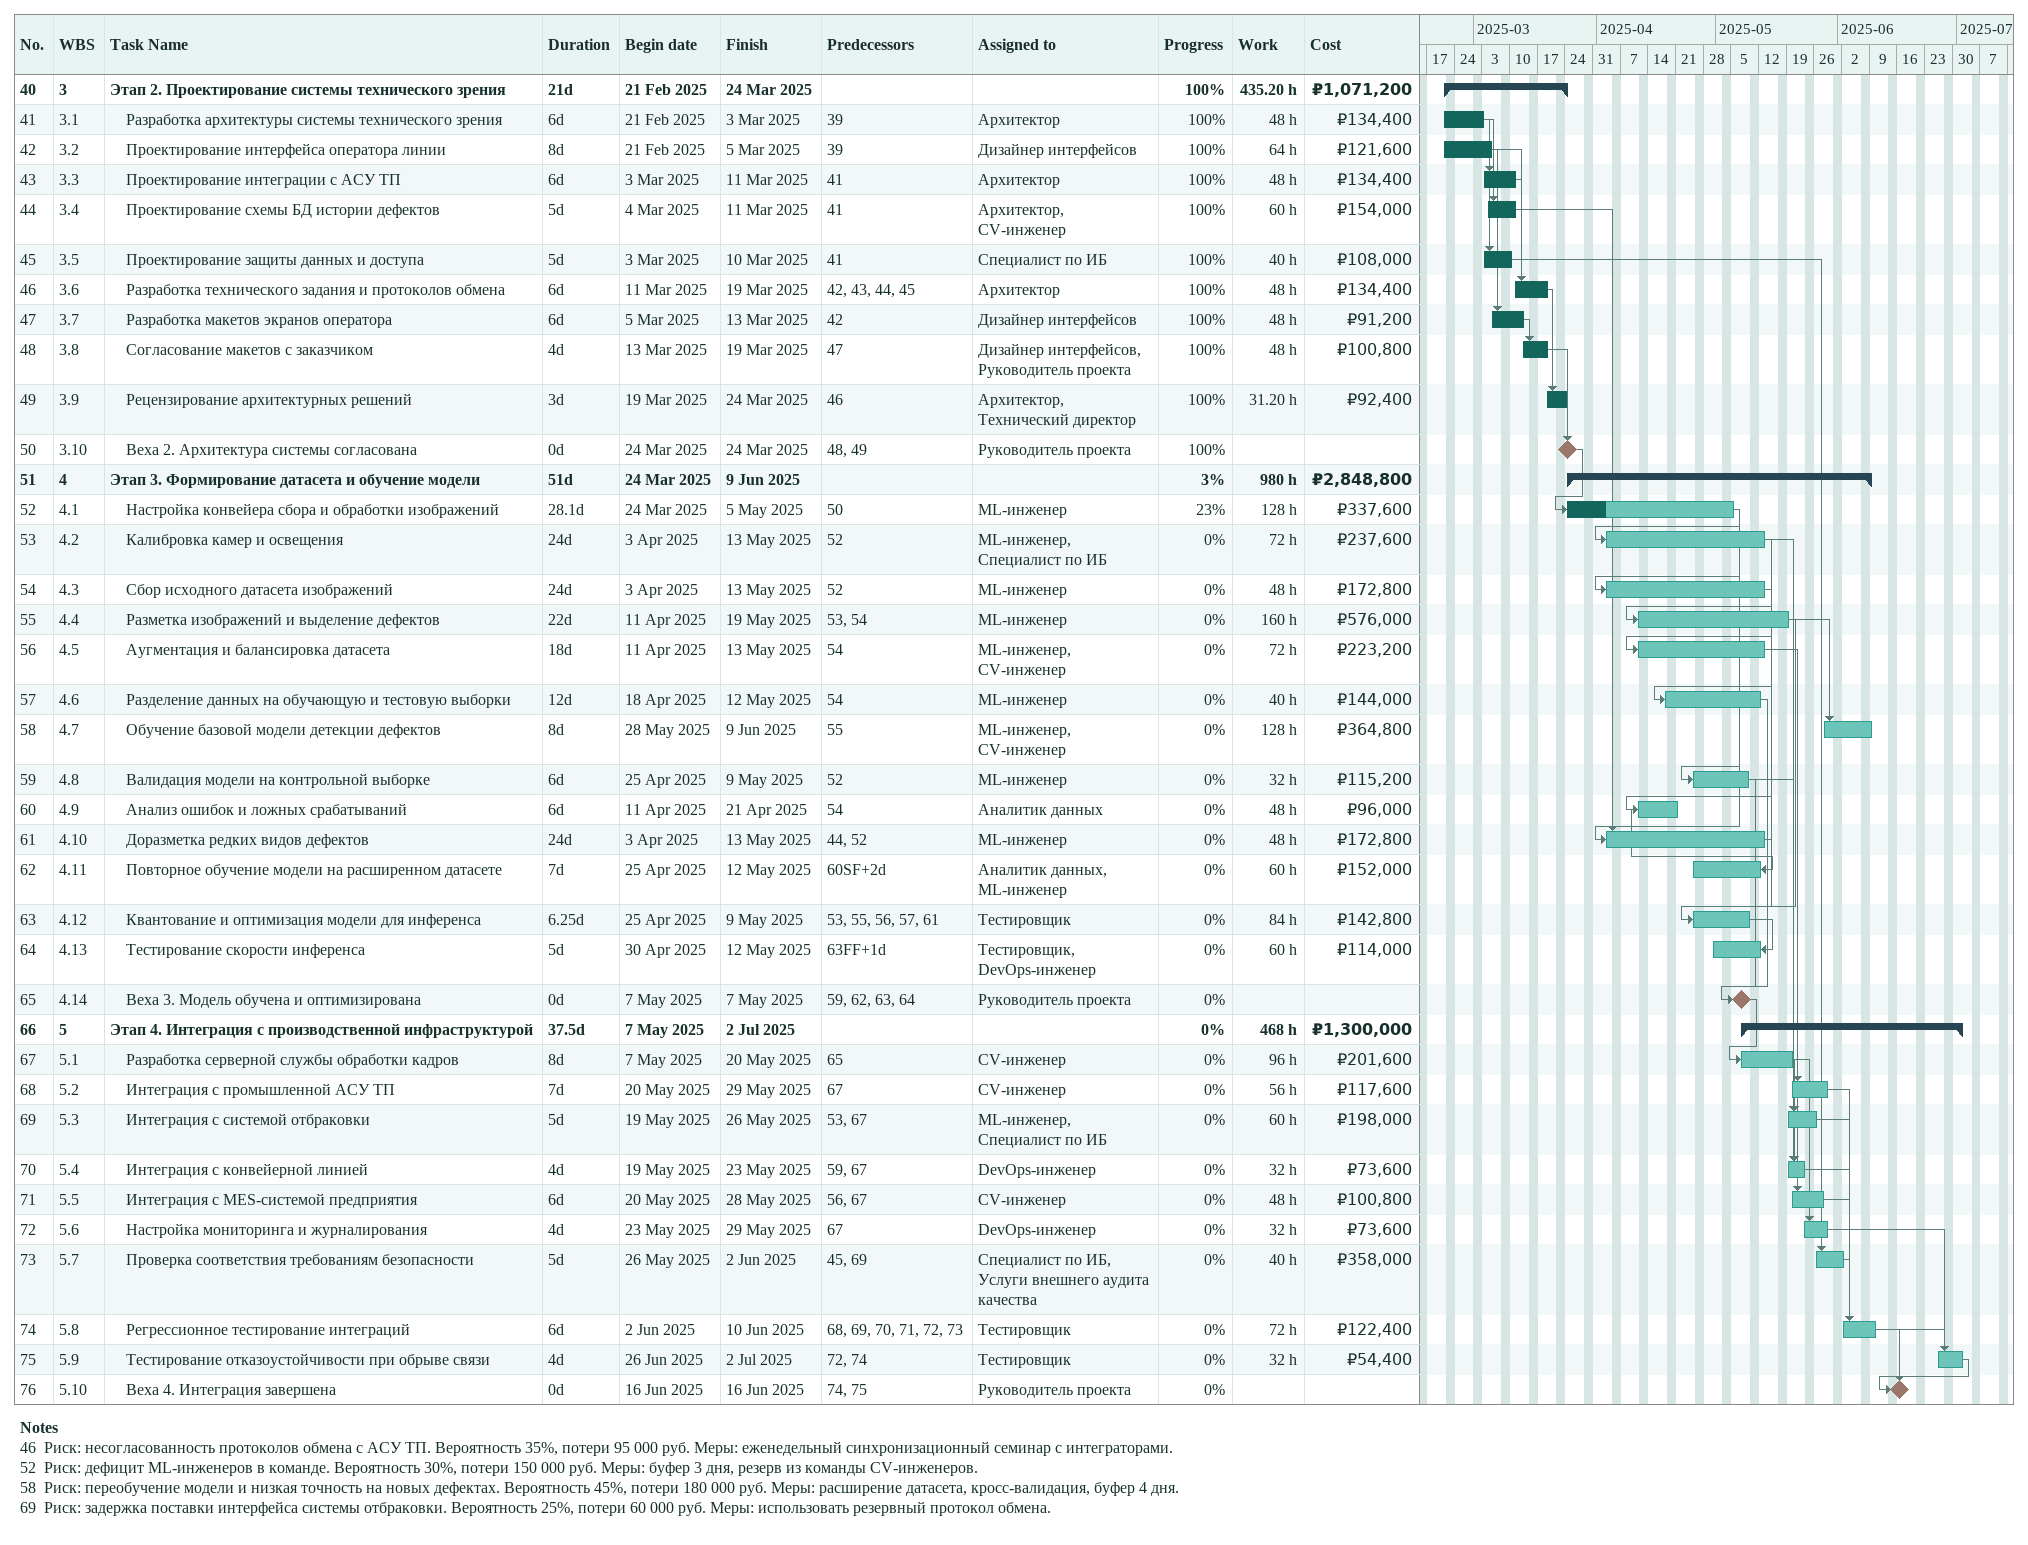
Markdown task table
| ID | WBS | Task | Duration | Start | Finish | Predecessors | Resources | % complete | Work (h) | Cost (₽) |
|---|---|---|---|---|---|---|---|---|---|---|
| 40 | 3 | **Этап 2. Проектирование системы технического зрения** | 21d | 2025-02-21 | 2025-03-24 |  |  | 100 | 435.20 | 1071200 |
| 41 | 3.1 | Разработка архитектуры системы технического зрения | 6d | 2025-02-21 | 2025-03-03 | 39 | Архитектор | 100 | 48 | 134400 |
| 42 | 3.2 | Проектирование интерфейса оператора линии | 8d | 2025-02-21 | 2025-03-05 | 39 | Дизайнер интерфейсов | 100 | 64 | 121600 |
| 43 | 3.3 | Проектирование интеграции с АСУ ТП | 6d | 2025-03-03 | 2025-03-11 | 41 | Архитектор | 100 | 48 | 134400 |
| 44 | 3.4 | Проектирование схемы БД истории дефектов | 5d | 2025-03-04 | 2025-03-11 | 41 | Архитектор, CV-инженер | 100 | 60 | 154000 |
| 45 | 3.5 | Проектирование защиты данных и доступа | 5d | 2025-03-03 | 2025-03-10 | 41 | Специалист по ИБ | 100 | 40 | 108000 |
| 46 | 3.6 | Разработка технического задания и протоколов обмена | 6d | 2025-03-11 | 2025-03-19 | 42, 43, 44, 45 | Архитектор | 100 | 48 | 134400 |
| 47 | 3.7 | Разработка макетов экранов оператора | 6d | 2025-03-05 | 2025-03-13 | 42 | Дизайнер интерфейсов | 100 | 48 | 91200 |
| 48 | 3.8 | Согласование макетов с заказчиком | 4d | 2025-03-13 | 2025-03-19 | 47 | Дизайнер интерфейсов, Руководитель проекта | 100 | 48 | 100800 |
| 49 | 3.9 | Рецензирование архитектурных решений | 3d | 2025-03-19 | 2025-03-24 | 46 | Архитектор, Технический директор | 100 | 31.20 | 92400 |
| 50 | 3.10 | Веха 2. Архитектура системы согласована | 0d | 2025-03-24 | 2025-03-24 | 48, 49 | Руководитель проекта | 100 |  |  |
| 51 | 4 | **Этап 3. Формирование датасета и обучение модели** | 51d | 2025-03-24 | 2025-06-09 |  |  | 3 | 980 | 2848800 |
| 52 | 4.1 | Настройка конвейера сбора и обработки изображений | 28.1d | 2025-03-24 | 2025-05-05 | 50 | ML-инженер | 23 | 128 | 337600 |
| 53 | 4.2 | Калибровка камер и освещения | 24d | 2025-04-03 | 2025-05-13 | 52 | ML-инженер, Специалист по ИБ | 0 | 72 | 237600 |
| 54 | 4.3 | Сбор исходного датасета изображений | 24d | 2025-04-03 | 2025-05-13 | 52 | ML-инженер | 0 | 48 | 172800 |
| 55 | 4.4 | Разметка изображений и выделение дефектов | 22d | 2025-04-11 | 2025-05-19 | 53, 54 | ML-инженер | 0 | 160 | 576000 |
| 56 | 4.5 | Аугментация и балансировка датасета | 18d | 2025-04-11 | 2025-05-13 | 54 | ML-инженер, CV-инженер | 0 | 72 | 223200 |
| 57 | 4.6 | Разделение данных на обучающую и тестовую выборки | 12d | 2025-04-18 | 2025-05-12 | 54 | ML-инженер | 0 | 40 | 144000 |
| 58 | 4.7 | Обучение базовой модели детекции дефектов | 8d | 2025-05-28 | 2025-06-09 | 55 | ML-инженер, CV-инженер | 0 | 128 | 364800 |
| 59 | 4.8 | Валидация модели на контрольной выборке | 6d | 2025-04-25 | 2025-05-09 | 52 | ML-инженер | 0 | 32 | 115200 |
| 60 | 4.9 | Анализ ошибок и ложных срабатываний | 6d | 2025-04-11 | 2025-04-21 | 54 | Аналитик данных | 0 | 48 | 96000 |
| 61 | 4.10 | Доразметка редких видов дефектов | 24d | 2025-04-03 | 2025-05-13 | 44, 52 | ML-инженер | 0 | 48 | 172800 |
| 62 | 4.11 | Повторное обучение модели на расширенном датасете | 7d | 2025-04-25 | 2025-05-12 | 60SF+2d | Аналитик данных, ML-инженер | 0 | 60 | 152000 |
| 63 | 4.12 | Квантование и оптимизация модели для инференса | 6.25d | 2025-04-25 | 2025-05-09 | 53, 55, 56, 57, 61 | Тестировщик | 0 | 84 | 142800 |
| 64 | 4.13 | Тестирование скорости инференса | 5d | 2025-04-30 | 2025-05-12 | 63FF+1d | Тестировщик, DevOps-инженер | 0 | 60 | 114000 |
| 65 | 4.14 | Веха 3. Модель обучена и оптимизирована | 0d | 2025-05-07 | 2025-05-07 | 59, 62, 63, 64 | Руководитель проекта | 0 |  |  |
| 66 | 5 | **Этап 4. Интеграция с производственной инфраструктурой** | 37.5d | 2025-05-07 | 2025-07-02 |  |  | 0 | 468 | 1300000 |
| 67 | 5.1 | Разработка серверной службы обработки кадров | 8d | 2025-05-07 | 2025-05-20 | 65 | CV-инженер | 0 | 96 | 201600 |
| 68 | 5.2 | Интеграция с промышленной АСУ ТП | 7d | 2025-05-20 | 2025-05-29 | 67 | CV-инженер | 0 | 56 | 117600 |
| 69 | 5.3 | Интеграция с системой отбраковки | 5d | 2025-05-19 | 2025-05-26 | 53, 67 | ML-инженер, Специалист по ИБ | 0 | 60 | 198000 |
| 70 | 5.4 | Интеграция с конвейерной линией | 4d | 2025-05-19 | 2025-05-23 | 59, 67 | DevOps-инженер | 0 | 32 | 73600 |
| 71 | 5.5 | Интеграция с MES-системой предприятия | 6d | 2025-05-20 | 2025-05-28 | 56, 67 | CV-инженер | 0 | 48 | 100800 |
| 72 | 5.6 | Настройка мониторинга и журналирования | 4d | 2025-05-23 | 2025-05-29 | 67 | DevOps-инженер | 0 | 32 | 73600 |
| 73 | 5.7 | Проверка соответствия требованиям безопасности | 5d | 2025-05-26 | 2025-06-02 | 45, 69 | Специалист по ИБ, Услуги внешнего аудита качества | 0 | 40 | 358000 |
| 74 | 5.8 | Регрессионное тестирование интеграций | 6d | 2025-06-02 | 2025-06-10 | 68, 69, 70, 71, 72, 73 | Тестировщик | 0 | 72 | 122400 |
| 75 | 5.9 | Тестирование отказоустойчивости при обрыве связи | 4d | 2025-06-26 | 2025-07-02 | 72, 74 | Тестировщик | 0 | 32 | 54400 |
| 76 | 5.10 | Веха 4. Интеграция завершена | 0d | 2025-06-16 | 2025-06-16 | 74, 75 | Руководитель проекта | 0 |  |  |

Notes
- 46: Риск: несогласованность протоколов обмена с АСУ ТП. Вероятность 35%, потери 95 000 руб. Меры: еженедельный синхронизационный семинар с интеграторами.
- 52: Риск: дефицит ML-инженеров в команде. Вероятность 30%, потери 150 000 руб. Меры: буфер 3 дня, резерв из команды CV-инженеров.
- 58: Риск: переобучение модели и низкая точность на новых дефектах. Вероятность 45%, потери 180 000 руб. Меры: расширение датасета, кросс-валидация, буфер 4 дня.
- 69: Риск: задержка поставки интерфейса системы отбраковки. Вероятность 25%, потери 60 000 руб. Меры: использовать резервный протокол обмена.
